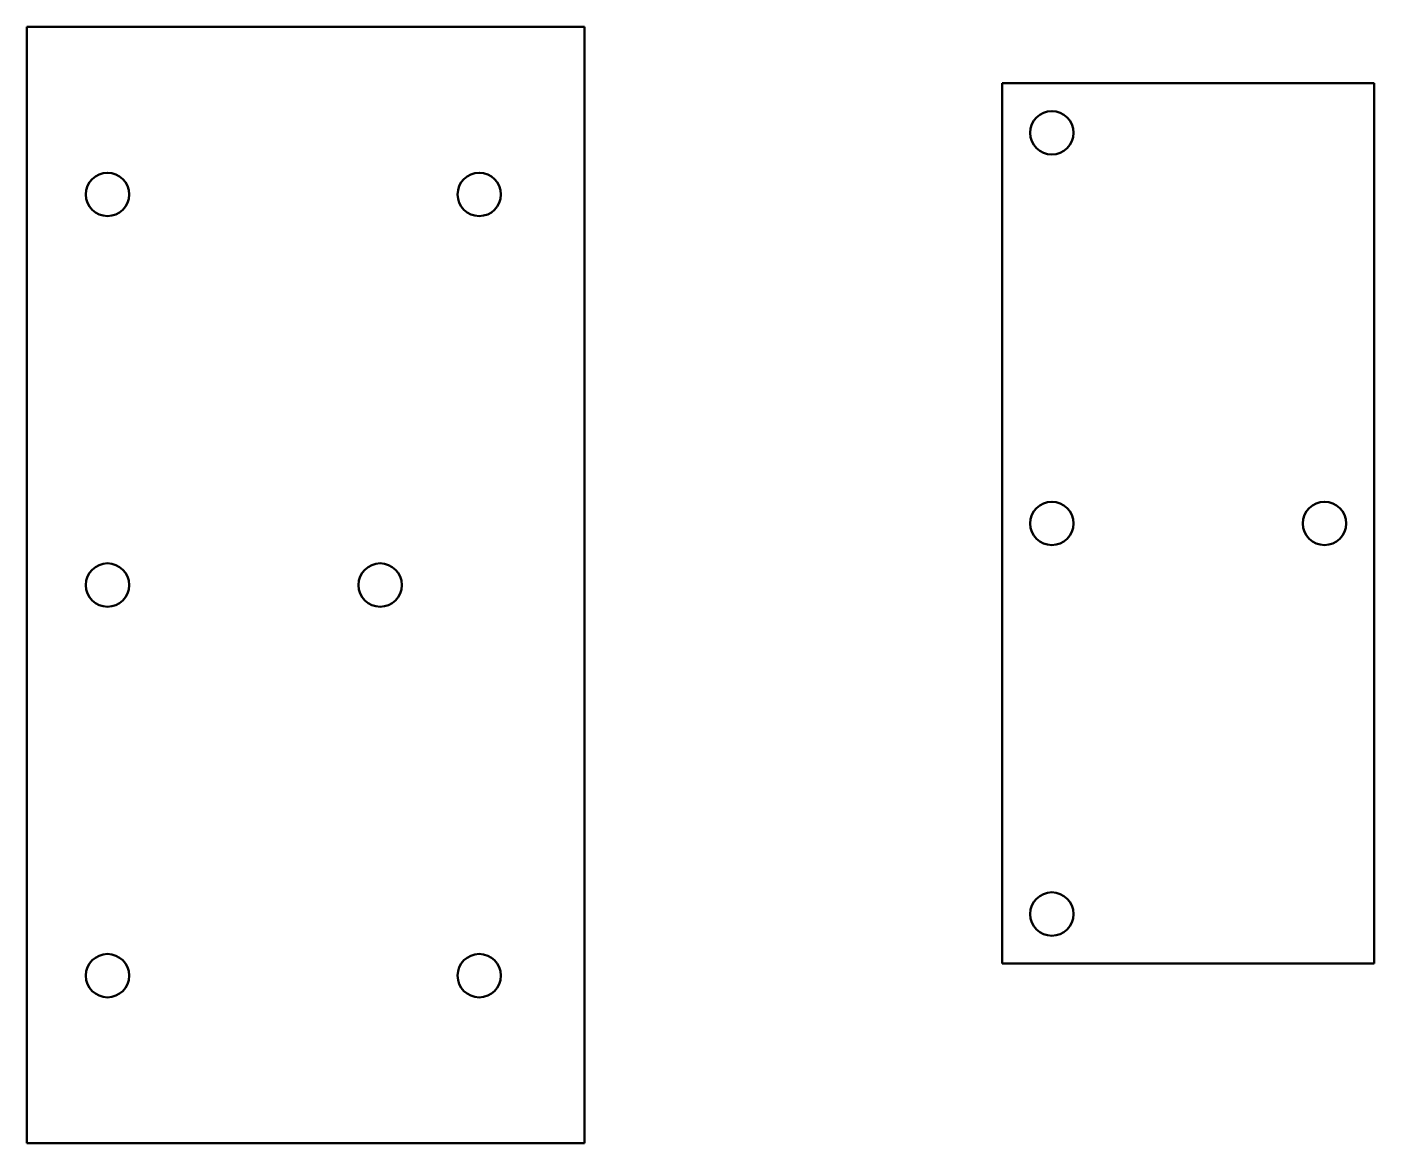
# Model space of a CAD drawing. Header units: millimetres. Extents: x 67 to 175, y 50 to 140.
import ezdxf

# ---------------------------------------------------------------- set-up
doc = ezdxf.new("R2010")
doc.units = ezdxf.units.MM
doc.layers.add('Widoczne (ISO)', color=7, linetype='Continuous', lineweight=50)

msp = doc.modelspace()

# ---------------------------------------------------------------- linework, layer by layer
at = {"layer": 'Widoczne (ISO)'}
for p, q in [((66.63, 140.1), (66.63, 50.1)), ((111.63, 140.1), (66.63, 140.1)), ((111.63, 50.1), (111.63, 140.1)), ((145.33, 135.57), (145.33, 64.57)), ((175.33, 135.57), (145.33, 135.57)), ((175.33, 64.57), (175.33, 135.57)), ((145.33, 64.57), (175.33, 64.57)), ((66.63, 50.1), (111.63, 50.1))]:
    msp.add_line(p, q, dxfattribs=at)
for centre in [(149.33, 131.57), (73.13, 126.6), (103.13, 126.6), (149.33, 100.07), (171.33, 100.07), (73.13, 95.1), (95.13, 95.1), (149.33, 68.57), (73.13, 63.6), (103.13, 63.6)]:
    msp.add_circle(centre, 1.75, dxfattribs=at)

doc.saveas('drawing.dxf')
